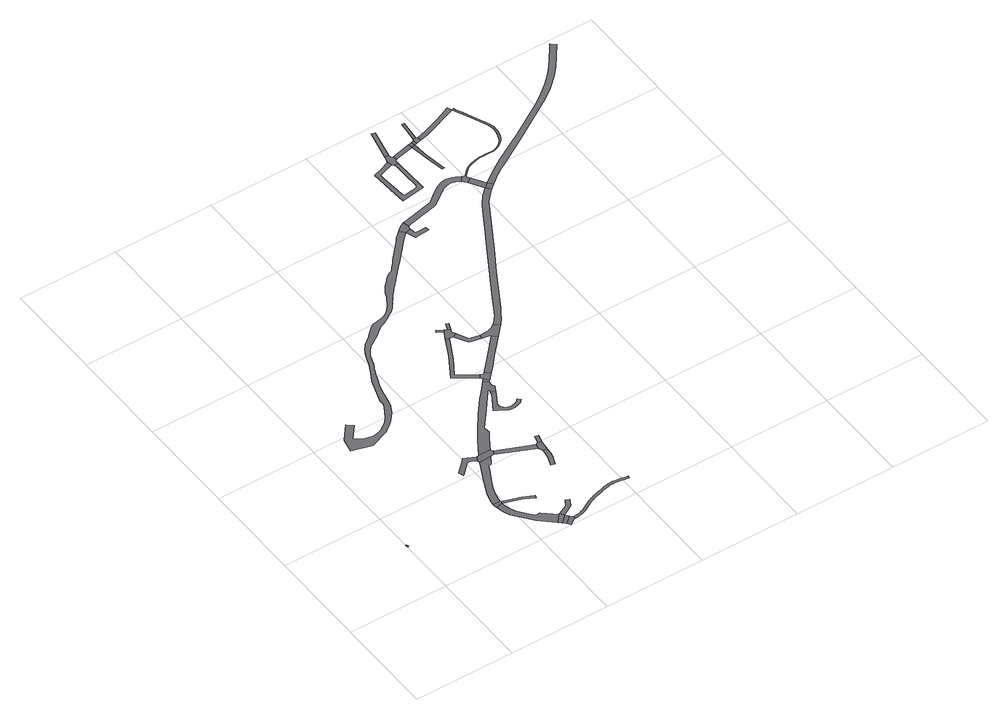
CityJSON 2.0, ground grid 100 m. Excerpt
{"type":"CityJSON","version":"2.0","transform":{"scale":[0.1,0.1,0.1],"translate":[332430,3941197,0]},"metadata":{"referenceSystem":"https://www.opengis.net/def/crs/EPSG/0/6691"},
"CityObjects":{
"road1":{"type":"Road","attributes":{"RoadStructureAttribute.sectionType":"1"},"geometry":[{"type":"MultiSurface","lod":"1","boundaries":[[[0,1,2,3]]]}]},
"road2":{"type":"Road","geometry":[{"type":"MultiSurface","lod":"1","boundaries":[[[4,5,6,7,8,9]]]}]},
"road3":{"type":"Road","attributes":{"function":"3","RoadStructureAttribute.sectionType":"1"},"geometry":[{"type":"MultiSurface","lod":"1","boundaries":[[[10,11,12,13,14,15,16,17,18,19,20,21,22,23,24,25,26,8,7]]]}]},
"road4":{"type":"Road","attributes":{"RoadStructureAttribute.sectionType":"1"},"geometry":[{"type":"MultiSurface","lod":"1","boundaries":[[[8,27,28,29,30,9]]]}]},
"road5":{"type":"Road","attributes":{"function":"3","RoadStructureAttribute.sectionType":"1"},"geometry":[{"type":"MultiSurface","lod":"1","boundaries":[[[31,32,33,34,35,5,4,36,37,38,39,40,41,42,43,44,45,46,47,48]]]}]},
"road6":{"type":"Road","geometry":[{"type":"MultiSurface","lod":"1","boundaries":[[[15,14,49,50,51,52]]]}]},
"road7":{"type":"Road","attributes":{"RoadStructureAttribute.sectionType":"1"},"geometry":[{"type":"MultiSurface","lod":"1","boundaries":[[[53,54,55,56,57,58,59,60]]]}]},
"road8":{"type":"Road","attributes":{"function":"3","RoadStructureAttribute.sectionType":"1"},"geometry":[{"type":"MultiSurface","lod":"1","boundaries":[[[51,50,61,62,63]]]}]},
"road9":{"type":"Road","geometry":[{"type":"MultiSurface","lod":"1","boundaries":[[[64,63,62,65,66,67]]]}]},
"road10":{"type":"Road","attributes":{"RoadStructureAttribute.sectionType":"1"},"geometry":[{"type":"MultiSurface","lod":"1","boundaries":[[[51,68,69,70,71,52]]]}]},
"road11":{"type":"Road","geometry":[{"type":"MultiSurface","lod":"1","boundaries":[[[72,60,59,31,48,73,74,75]]]}]},
"road12":{"type":"Road","attributes":{"RoadStructureAttribute.sectionType":"1"},"geometry":[{"type":"MultiSurface","lod":"1","boundaries":[[[76,77,74,73]]]}]},
"road13":{"type":"Road","attributes":{"RoadStructureAttribute.sectionType":"1"},"geometry":[{"type":"MultiSurface","lod":"1","boundaries":[[[78,79,80,81,82,83,84,85,86,87,88,89,90,91,92,93,94,95,96,97,98,99,100,101,102,103,104,105,106,107,108,109,110,111,112,113,114,115,116,117,118,119,120,121,122,123,124,125,126,127,128,129,130,131,132,133,134,135,136,137,138,139,140,141,142,143,144,145,146,147,64,67]]]}]},
"road14":{"type":"Road","attributes":{"RoadStructureAttribute.sectionType":"1"},"geometry":[{"type":"MultiSurface","lod":"1","boundaries":[[[148,149,150,151,152,153,154,155,156,157]]]}]},
"road15":{"type":"Road","attributes":{"function":"3","RoadStructureAttribute.sectionType":"1"},"geometry":[{"type":"MultiSurface","lod":"1","boundaries":[[[158,159,160,161,162,163,164,165,166,167,168,169,72,75,170,171,172,173,174,175,176,177,178,179]]]}]},
"road16":{"type":"Road","geometry":[{"type":"MultiSurface","lod":"1","boundaries":[[[180,181,182,77,76,183,157,156]]]}]},
"road17":{"type":"Road","geometry":[{"type":"MultiSurface","lod":"1","boundaries":[[[184,185,182,181]]]}]},
"road18":{"type":"Road","attributes":{"RoadStructureAttribute.sectionType":"1"},"geometry":[{"type":"MultiSurface","lod":"1","boundaries":[[[186,187,188,189,190,191,192,193,194,195,196,197,198,199,200,201,202,203,204,205,206,207,208,209,210,211,212,213,214,215,216,217,218,219,220,221,222,223,224,225,226,227,228,229,230,231,232,233,234,235,236,237,238,239,240,241,242,243,244,245,246,247,248,249,250,251,252,253,254,255,256,257,258,259,260,261,262,263,264,265,266,267,268,269,270,271,272,273,274,275,276,277,278,279,280,281,282,283,284,285,286,287,288,289,290,291,292,293,294,295,296,297,298,299,300,301,302,303,304,305,306,307,308,309,310,311,312,313,314,315,316,317,318,319,320,321,322,323,324,325,326,327,328,329,330,331,332,333,334,335,336,337,338,339,340,341,342,343,344,345,346,347,348,349,350,351,352,353,354,355,356,357,358,359,360,361,362,363,364,365,366,367,368,369,370,371,372,373,374,375,376,377,378,379,380,381,382,383,384,385,386,387,388,389,390,391,392,393,394,395,396,397,398,399]]]}]},
"road19":{"type":"Road","attributes":{"RoadStructureAttribute.sectionType":"1"},"geometry":[{"type":"MultiSurface","lod":"1","boundaries":[[[400,401,402,403,404,405,406,407,408,409,410,411,412,413,414,415,416,417,418,419,420,421,422,423,424,425,426,427,428,429,430,431,432,433,434,435,158,179]]]}]},
"road20":{"type":"Road","geometry":[{"type":"MultiSurface","lod":"1","boundaries":[[[436,162,161,437]]]}]},
"road21":{"type":"Road","attributes":{"RoadStructureAttribute.sectionType":"1"},"geometry":[{"type":"MultiSurface","lod":"1","boundaries":[[[438,439,440,441,442,443,444,445,446,447,448]]]}]},
"road22":{"type":"Road","geometry":[{"type":"MultiSurface","lod":"1","boundaries":[[[449,450,451,452,453,442,441,454,436,437]]]}]},
"road23":{"type":"Road","geometry":[{"type":"MultiSurface","lod":"1","boundaries":[[[455,456,457,458]]]}]},
"road24":{"type":"Road","geometry":[{"type":"MultiSurface","lod":"1","boundaries":[[[457,459,448,447,460,461,462,463,464,458]]]}]},
"road25":{"type":"Road","attributes":{"function":"3","RoadStructureAttribute.sectionType":"1"},"geometry":[{"type":"MultiSurface","lod":"1","boundaries":[[[465,466,450,449,467,468,469,470,471]]]}]},
"road26":{"type":"Road","geometry":[{"type":"MultiSurface","lod":"1","boundaries":[[[472,473,464,463]]]}]},
"road27":{"type":"Road","attributes":{"RoadStructureAttribute.sectionType":"1"},"geometry":[{"type":"MultiSurface","lod":"1","boundaries":[[[474,475,476,477,478,479,480,481,482,483,484,485,461,460]]]}]},
"road28":{"type":"Road","geometry":[{"type":"MultiSurface","lod":"1","boundaries":[[[470,486,487,488,489,490,491,492,493,494,495,479,478,496,497,471]]]}]},
"road29":{"type":"Road","geometry":[{"type":"MultiSurface","lod":"1","boundaries":[[[498,499,500,399,398,501,502,503]]]}]},
"road30":{"type":"Road","attributes":{"RoadStructureAttribute.sectionType":"1"},"geometry":[{"type":"MultiSurface","lod":"1","boundaries":[[[398,504,505,506,507,508,509,510,511,501]]]}]},
"road31":{"type":"Road","attributes":{"function":"3","RoadStructureAttribute.sectionType":"1"},"geometry":[{"type":"MultiSurface","lod":"1","boundaries":[[[512,513,514,515,516,517,518,519,520,521,522,523,524,525,526,527,528,529,530,531,532,488,487]]]}]},
"road32":{"type":"Road","attributes":{"RoadStructureAttribute.sectionType":"1"},"geometry":[{"type":"MultiSurface","lod":"1","boundaries":[[[533,534,535,536,537,538,539,540,541,542,543,544,545,546,547,548,549,550,551,552,553,554,555,556,557,558,498,503]]]}]},
"road33":{"type":"Road","attributes":{"RoadStructureAttribute.sectionType":"1"},"geometry":[{"type":"MultiSurface","lod":"1","boundaries":[[[559,560,561,562,563,564,565,566,567,568,569,570,571,572,573,574,575,576,577,578,579,580,581,582,583,584,585]]]}]},
"road34":{"type":"Road","geometry":[{"type":"MultiSurface","lod":"1","boundaries":[[[586,587,588,589,590,591,592,574,573,559,585]]]}]},
"road35":{"type":"Road","attributes":{"RoadStructureAttribute.sectionType":"1"},"geometry":[{"type":"MultiSurface","lod":"1","boundaries":[[[591,593,594,592]]]}]},
"road36":{"type":"Road","attributes":{"RoadStructureAttribute.sectionType":"1"},"geometry":[{"type":"MultiSurface","lod":"1","boundaries":[[[595,596,589,588,597,598,599,600,601]]]}]},
"road37":{"type":"Road","geometry":[{"type":"MultiSurface","lod":"1","boundaries":[[[602,603,547,546,604,605,606,607,608,609,610]]]}]},
"road38":{"type":"Road","geometry":[{"type":"MultiSurface","lod":"1","boundaries":[[[600,611,612,613,614,615,616]]]}]},
"road39":{"type":"Road","attributes":{"RoadStructureAttribute.sectionType":"1"},"geometry":[{"type":"MultiSurface","lod":"1","boundaries":[[[617,606,605,618,523,619]]]}]},
"road40":{"type":"Road","geometry":[{"type":"MultiSurface","lod":"1","boundaries":[[[600,616,620,601]]]}]},
"road41":{"type":"Road","geometry":[{"type":"MultiSurface","lod":"1","boundaries":[[[523,522,621,622,619]]]}]},
"road42":{"type":"Road","attributes":{"RoadStructureAttribute.sectionType":"1"},"geometry":[{"type":"MultiSurface","lod":"1","boundaries":[[[623,624,620,616]]]}]},
"road43":{"type":"Road","geometry":[{"type":"MultiSurface","lod":"1","boundaries":[[[625,626,624,623,627,628,629]]]}]},
"road44":{"type":"Road","attributes":{"RoadStructureAttribute.sectionType":"1"},"geometry":[{"type":"MultiSurface","lod":"1","boundaries":[[[630,631,632,633,634,625,629]]]}]},
"road45":{"type":"Road","attributes":{"RoadStructureAttribute.sectionType":"1"},"geometry":[{"type":"MultiSurface","lod":"1","boundaries":[[[627,635,636,637,638,639,628]]]}]},
"road46":{"type":"Road","attributes":{"RoadStructureAttribute.sectionType":"1"},"geometry":[{"type":"MultiSurface","lod":"1","boundaries":[[[609,640,641,642,643,644,645,646,647,648,649,650,651,652,653,654,655,656,657,658,659,660,661,662,663,664,665,636,666,667,668,669,670,671,672,673,674,675,676,677,678,679,680,681,682,683,684,685,686,687,610]]]}]},
"road47":{"type":"Road","attributes":{"function":"3","RoadStructureAttribute.sectionType":"1"},"geometry":[{"type":"MultiSurface","lod":"1","boundaries":[[[622,688,689,690,691,692,693,694,695,696,697,698,699,700,701,702,703,704,705,706,707,708,709,710,711,712,619]]]}]}
},
"vertices":[
[21,586,0],[11,612,0],[1,608,0],[12,582,0],
[979,588,0],[911,594,0],[909,579,0],[914,547,0],[977,557,0],[987,585,0],
[917,529,0],[930,474,0],[956,400,0],[1101,219,0],[1241,95,0],[1304,166,0],[1182,278,0],[1141,274,0],[1094,322,0],[1070,352,0],[1044,386,0],[1022,419,0],[1010,446,0],[998,472,0],[989,497,0],[984,516,0],[979,542,0],
[1158,498,0],[1261,448,0],[1269,477,0],[1169,526,0],
[1109,1082,0],[1007,877,0],[943,738,0],[942,734,0],[914,627,0],[983,624,0],[992,668,0],[1011,727,0],[1015,736,0],[1028,767,0],[1068,851,0],[1124,956,0],[1137,981,0],[1147,999,0],[1163,1007,0],[1171,1005,0],[1186,1016,0],[1230,1088,0],
[1252,85,0],[1271,66,0],[1341,133,0],[1319,174,0],
[1015,1208,0],[946,1136,0],[884,1077,0],[904,1029,0],[1017,1138,0],[1047,1141,0],[1101,1108,0],[1126,1155,0],
[1286,50,0],[1299,37,0],[1368,105,0],
[1395,78,0],[1322,4,0],[1382,46,0],[1395,46,0],
[1449,197,0],[1488,266,0],[1452,283,0],[1413,223,0],
[1151,1160,0],[1262,1092,0],[1283,1132,0],[1271,1159,0],
[1622,936,0],[1633,984,0],
[1402,46,0],[1416,47,0],[1437,50,0],[1458,54,0],[1474,58,0],[1497,67,0],[1516,75,0],[1535,85,0],[1552,95,0],[1571,106,0],[1587,115,0],[1604,125,0],[1622,134,0],[1643,144,0],[1657,150,0],[1675,156,0],[1694,162,0],[1713,168,0],[1732,173,0],[1751,179,0],[1771,184,0],[1781,187,0],[1810,195,0],[1829,200,0],[1848,205,0],[1867,208,0],[1888,210,0],[1904,211,0],[1923,210,0],[1943,208,0],[1953,207,0],[1982,203,0],[2002,200,0],[2022,197,0],[2041,194,0],[2061,190,0],[2065,215,0],[2045,218,0],[2026,221,0],[2006,224,0],[1986,227,0],[1957,231,0],[1946,233,0],[1925,235,0],[1905,236,0],[1887,235,0],[1863,233,0],[1843,229,0],[1823,224,0],[1803,219,0],[1774,211,0],[1764,208,0],[1745,203,0],[1725,198,0],[1706,192,0],[1686,186,0],[1667,180,0],[1648,173,0],[1632,167,0],[1611,156,0],[1593,147,0],[1575,137,0],[1558,127,0],[1540,116,0],[1523,107,0],[1505,98,0],[1488,90,0],[1466,82,0],[1452,78,0],[1418,75,0],
[1639,844,0],[1629,806,0],[1601,727,0],[1595,709,0],[1633,693,0],[1646,726,0],[1667,781,0],[1678,827,0],[1683,888,0],[1642,892,0],
[1719,1723,0],[1750,1782,0],[1733,1804,0],[1738,1847,0],[1697,1884,0],[1637,1816,0],[1568,1740,0],[1557,1727,0],[1553,1722,0],[1439,1579,0],[1319,1417,0],[1254,1323,0],[1292,1197,0],[1353,1290,0],[1389,1344,0],[1382,1406,0],[1521,1581,0],[1617,1702,0],[1681,1777,0],[1682,1771,0],[1683,1759,0],[1680,1744,0],
[1687,932,0],[1692,985,0],[1662,999,0],[1637,912,0],
[1715,1064,0],[1681,1074,0],
[2084,3749,0],[2084,3748,0],[2016,3672,0],[1913,3556,0],[1881,3516,0],[1867,3502,0],[1849,3481,0],[1842,3470,0],[1834,3460,0],[1812,3445,0],[1796,3438,0],[1776,3426,0],[1758,3413,0],[1745,3402,0],[1732,3387,0],[1718,3372,0],[1711,3364,0],[1690,3343,0],[1676,3329,0],[1661,3311,0],[1651,3298,0],[1641,3281,0],[1631,3263,0],[1623,3245,0],[1611,3222,0],[1605,3209,0],[1595,3191,0],[1585,3174,0],[1575,3156,0],[1564,3140,0],[1553,3124,0],[1539,3105,0],[1528,3092,0],[1515,3077,0],[1501,3062,0],[1479,3045,0],[1469,3039,0],[1451,3029,0],[1432,3022,0],[1410,3017,0],[1393,3014,0],[1373,3011,0],[1345,3006,0],[1334,3003,0],[1315,2996,0],[1297,2986,0],[1281,2975,0],[1266,2962,0],[1250,2947,0],[1237,2934,0],[1223,2919,0],[1209,2905,0],[1201,2897,0],[1179,2879,0],[1164,2866,0],[1148,2853,0],[1133,2841,0],[1120,2829,0],[1105,2812,0],[1092,2796,0],[1081,2780,0],[1070,2763,0],[1061,2745,0],[1049,2721,0],[1044,2708,0],[1036,2690,0],[1030,2671,0],[1023,2652,0],[1017,2633,0],[964,2521,0],[912,2435,0],[831,2190,0],[833,2155,0],[824,2128,0],[816,2107,0],[808,2091,0],[798,2073,0],[792,2064,0],[777,2039,0],[767,2024,0],[755,2006,0],[744,1989,0],[728,1969,0],[718,1959,0],[703,1946,0],[688,1933,0],[667,1919,0],[655,1909,0],[638,1898,0],[620,1889,0],[611,1885,0],[583,1877,0],[563,1874,0],[543,1873,0],[445,1893,0],[374,1944,0],[478,2074,0],[420,2121,0],[301,1972,0],[276,1835,0],[471,1777,0],[652,1847,0],[660,1852,0],[673,1861,0],[693,1877,0],[716,1892,0],[726,1900,0],[741,1913,0],[755,1927,0],[769,1942,0],[782,1957,0],[790,1966,0],[808,1987,0],[821,2003,0],[833,2019,0],[849,2044,0],[854,2053,0],[862,2071,0],[870,2089,0],[876,2108,0],[882,2128,0],[890,2156,0],[892,2167,0],[897,2186,0],[901,2206,0],[906,2230,0],[909,2245,0],[913,2265,0],[917,2284,0],[920,2296,0],[928,2323,0],[934,2341,0],[941,2360,0],[948,2379,0],[956,2399,0],[962,2417,0],[969,2435,0],[976,2454,0],[982,2470,0],[991,2491,0],[1000,2509,0],[1009,2527,0],[1018,2545,0],[1029,2565,0],[1036,2580,0],[1045,2598,0],[1055,2622,0],[1059,2636,0],[1065,2655,0],[1071,2674,0],[1078,2692,0],[1087,2710,0],[1099,2727,0],[1112,2745,0],[1123,2759,0],[1136,2774,0],[1147,2785,0],[1166,2800,0],[1183,2811,0],[1200,2822,0],[1217,2832,0],[1234,2843,0],[1251,2854,0],[1267,2866,0],[1283,2878,0],[1298,2891,0],[1314,2904,0],[1330,2916,0],[1342,2924,0],[1363,2937,0],[1381,2946,0],[1399,2955,0],[1421,2966,0],[1434,2974,0],[1451,2984,0],[1468,2995,0],[1480,3003,0],[1502,3017,0],[1519,3028,0],[1535,3039,0],[1552,3053,0],[1565,3066,0],[1578,3081,0],[1590,3097,0],[1602,3113,0],[1613,3130,0],[1625,3146,0],[1632,3157,0],[1649,3179,0],[1661,3194,0],[1674,3210,0],[1687,3225,0],[1700,3240,0],[1714,3254,0],[1732,3274,0],[1741,3284,0],[1755,3298,0],[1768,3313,0],[1782,3328,0],[1795,3342,0],[1809,3357,0],[1822,3372,0],[1832,3383,0],[1850,3401,0],[1863,3416,0],[1877,3431,0],[1890,3445,0],[1904,3460,0],[1918,3475,0],[1931,3489,0],[1950,3509,0],[2127,3703,0],[2192,3767,0],[2151,3811,0],
[1674,1727,0],[1666,1707,0],[1641,1663,0],[1567,1539,0],[1601,1518,0],[1664,1479,0],[1686,1469,0],[1711,1463,0],[1732,1462,0],[1747,1463,0],[1762,1466,0],[1775,1469,0],[1785,1473,0],[1799,1479,0],[1812,1486,0],[1842,1512,0],[1820,1539,0],[1791,1515,0],[1783,1510,0],[1772,1506,0],[1764,1503,0],[1754,1500,0],[1743,1498,0],[1732,1497,0],[1716,1498,0],[1698,1502,0],[1682,1510,0],[1666,1520,0],[1660,1526,0],[1655,1533,0],[1646,1549,0],[1642,1566,0],[1640,1579,0],[1640,1583,0],[1675,1643,0],[1700,1688,0],
[1718,1907,0],[1759,1868,0],
[1636,2310,0],[1493,2077,0],[1510,2065,0],[1702,1937,0],[1724,1969,0],[1551,2086,0],[1542,2092,0],[1642,2252,0],[1737,2431,0],[1760,2485,0],[1731,2500,0],
[1816,1927,0],[1773,1969,0],[1756,1957,0],[1748,1957,0],[1731,1963,0],[1716,1919,0],
[1721,2629,0],[1709,2607,0],[1771,2572,0],[1783,2594,0],
[1744,2526,0],[1802,2481,0],[1841,2501,0],[1822,2540,0],[1833,2569,0],[1810,2578,0],
[2056,2282,0],[1980,2197,0],[1874,1987,0],[1956,2085,0],[2057,2193,0],[2120,2261,0],[2075,2303,0],
[1861,2636,0],[1838,2645,0],
[1850,2394,0],[1873,2353,0],[1876,2348,0],[1899,2343,0],[1991,2325,0],[1999,2364,0],[1929,2379,0],[1910,2382,0],[1898,2388,0],[1896,2392,0],[1870,2445,0],[1868,2447,0],
[2208,2356,0],[2219,2368,0],[2170,2409,0],[2152,2397,0],[2133,2385,0],[2113,2375,0],[2097,2370,0],[2091,2369,0],[2081,2367,0],[2058,2364,0],[2003,2322,0],[2074,2308,0],
[2243,3874,0],[2218,3865,0],[2180,3839,0],[2250,3779,0],[2247,3793,0],[2263,3818,0],
[2215,3707,0],[2231,3668,0],[2288,3673,0],[2376,3682,0],[2373,3722,0],[2302,3716,0],[2290,3715,0],[2262,3725,0],
[2265,2423,0],[2302,2481,0],[2339,2538,0],[2560,2922,0],[2702,3163,0],[2973,3629,0],[2991,3658,0],[2998,3668,0],[3019,3691,0],[3080,3758,0],[3108,3784,0],[3070,3826,0],[2997,3755,0],[2932,3672,0],[2898,3619,0],[2760,3379,0],[2665,3216,0],[2353,2686,0],[2241,2491,0],[2185,2423,0],[2174,2413,0],
[2344,3838,0],[2431,3859,0],[2456,3862,0],[2501,3873,0],[2555,3886,0],[2580,3890,0],[2601,3896,0],[2764,4018,0],[2812,4039,0],[2843,4044,0],[2862,4044,0],[2886,4040,0],[2915,4028,0],[2944,4008,0],[2982,4056,0],[2941,4084,0],[2912,4094,0],[2860,4104,0],[2829,4104,0],[2790,4097,0],[2727,4065,0],[2673,4029,0],[2577,3948,0],[2503,3933,0],[2367,3904,0],[2270,3884,0],
[2592,4504,0],[2593,4453,0],[2594,4420,0],[2596,4353,0],[2601,4191,0],[2583,4167,0],[2508,4156,0],[2452,4148,0],[2451,4150,0],[2437,4164,0],[2431,4247,0],[2419,4416,0],[2417,4467,0],[2468,4484,0],[2570,4518,0],[2559,4564,0],[2456,4525,0],[2376,4496,0],[2392,4208,0],[2399,4100,0],[2436,4105,0],[2507,4116,0],[2635,4136,0],[2629,4363,0],[2626,4455,0],[2625,4497,0],[2625,4501,0],
[2625,4541,0],[2632,4549,0],[2644,4552,0],[2635,4591,0],[2619,4598,0],[2613,4628,0],[2575,4636,0],
[2675,4924,0],[2638,4931,0],
[2780,4626,0],[2693,4605,0],[2661,4556,0],[2731,4572,0],[2735,4573,0],[2836,4597,0],[2826,4637,0],
[3005,4044,0],[2998,4046,0],[2962,3988,0],[2983,3967,0],[3035,4001,0],[3017,4028,0],[3016,4035,0],[3019,4039,0],[3012,4046,0],
[2863,4429,0],[2896,4228,0],[2919,4231,0],[2886,4434,0],[2886,4435,0],[2872,4606,0],
[3070,3947,0],[3023,3902,0],[3120,3870,0],
[2862,4646,0],
[3124,3798,0],[3156,3824,0],
[2898,4612,0],[2888,4652,0],
[2899,4678,0],[2897,4667,0],[2953,4625,0],[2943,4664,0],[2929,4672,0],
[2943,4807,0],[2950,4877,0],[2923,4878,0],[2911,4771,0],[2900,4682,0],
[3036,4645,0],[3382,4779,0],[3363,4821,0],[3214,4756,0],[3047,4696,0],
[3056,4078,0],[3095,4112,0],[3146,4136,0],[3197,4149,0],[3249,4158,0],[3288,4156,0],[3296,4156,0],[3347,4155,0],[3384,4156,0],[3409,4161,0],[3410,4161,0],[3448,4175,0],[3483,4199,0],[3510,4227,0],[3525,4249,0],[3542,4280,0],[3555,4321,0],[3557,4339,0],[3560,4363,0],[3559,4405,0],[3557,4415,0],[3547,4450,0],[3479,4603,0],[3433,4708,0],[3410,4759,0],[3402,4783,0],[3462,4599,0],[3529,4447,0],[3540,4399,0],[3543,4389,0],[3540,4342,0],[3532,4309,0],[3528,4295,0],[3516,4263,0],[3498,4232,0],[3477,4206,0],[3444,4184,0],[3422,4176,0],[3407,4171,0],[3383,4166,0],[3347,4165,0],[3298,4166,0],[3297,4166,0],[3249,4168,0],[3195,4159,0],[3142,4145,0],[3090,4120,0],[3049,4086,0],
[3170,3835,0],[3220,3875,0],[3261,3903,0],[3311,3936,0],[3372,3970,0],[3649,4138,0],[4121,4429,0],[4183,4473,0],[4227,4511,0],[4342,4618,0],[4416,4701,0],[4495,4807,0],[4584,4926,0],[4536,4960,0],[4503,4913,0],[4502,4912,0],[4366,4736,0],[4293,4654,0],[4218,4581,0],[4121,4501,0],[4004,4418,0],[3675,4217,0],[3373,4042,0],[3256,3969,0],[3240,3958,0]
]}
